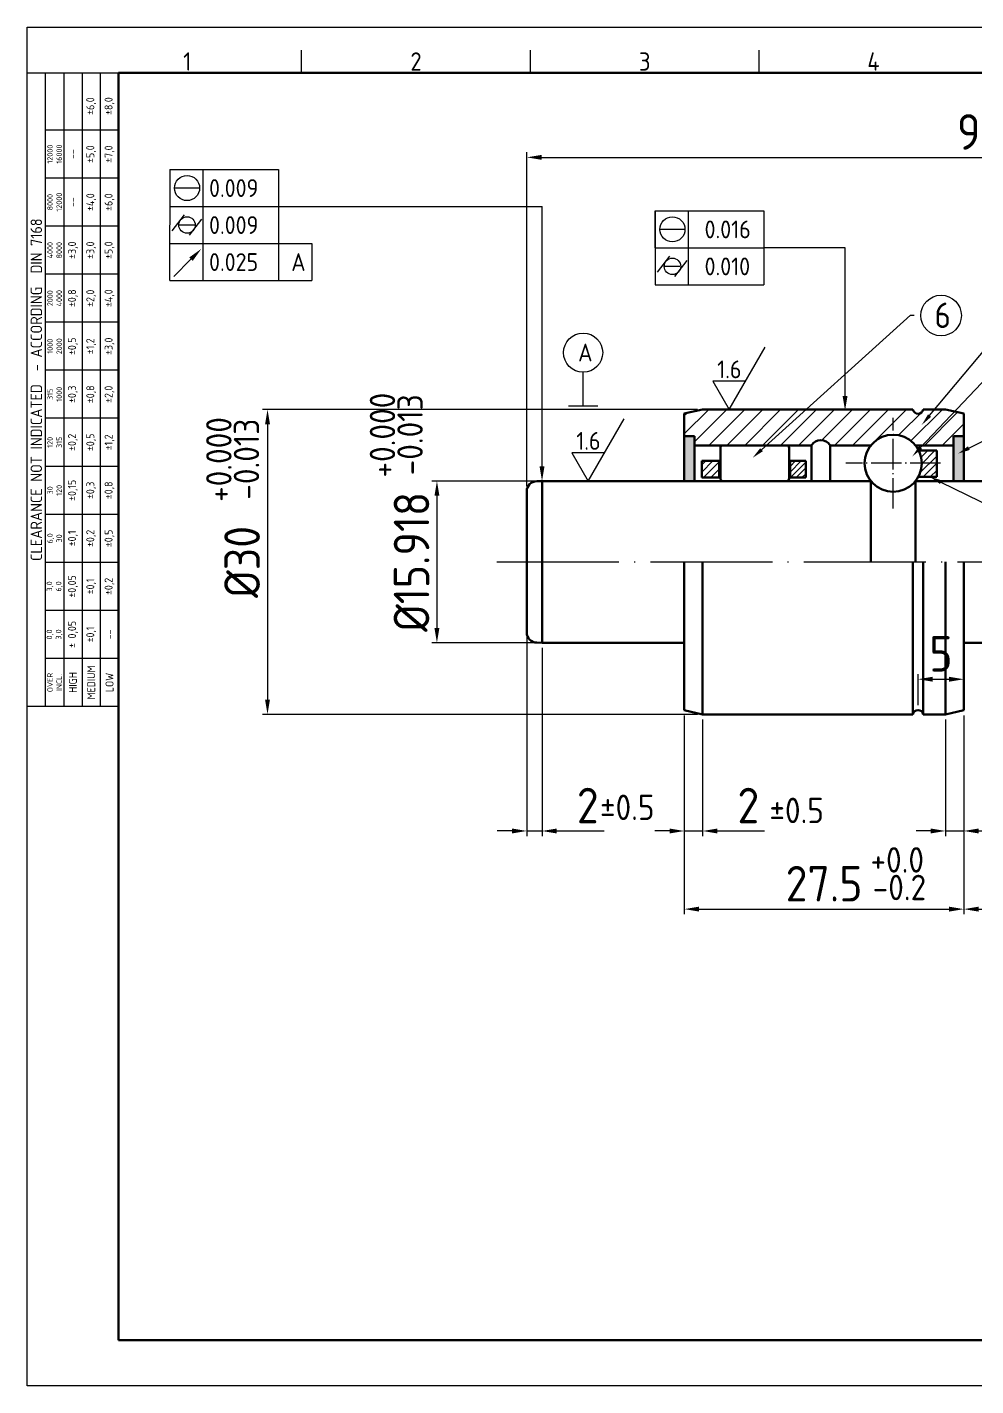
# Model space of a CAD drawing. Extents: x 8 to 197, y 6 to 139.
# Drawn here: x 8.4 to 101.7, y 5.6 to 139.3 of the extents above; entities that cross this region are included whole.
import ezdxf
from ezdxf import colors
from ezdxf.entities.mleader import LeaderData, LeaderLine
from ezdxf.enums import TextEntityAlignment as Align
from ezdxf.math import Vec2, Vec3

# ---------------------------------------------------------------- set-up
doc = ezdxf.new("R2010")
doc.units = 0
doc.header["$LTSCALE"] = 0.5
doc.linetypes.add('ACAD_ISO04W100', pattern=[30, 24, -3, 0, -3])
doc.layers.get('0').update_dxf_attribs({"linetype": 'CONTINUOUS'})
doc.layers.get('Defpoints').update_dxf_attribs({"linetype": 'CONTINUOUS'})
for name, color, linetype, lineweight in [('AM_0', 7, 'CONTINUOUS', 50), ('AM_5', 3, 'CONTINUOUS', 25), ('AM_7', 4, 'ACAD_ISO04W100', 25), ('AM_8', 1, 'CONTINUOUS', 25), ('AM_BOR', 7, 'CONTINUOUS', 50)]:
    doc.layers.add(name, color=color, linetype=linetype, lineweight=lineweight)
doc.styles.add('ACISOTS', font='isocp.shx', dxfattribs={"height": 1})
doc.styles.get("Standard").update_dxf_attribs({"font": 'ISOCP.SHX'})
doc.dimstyles.new('AM_ISO', dxfattribs={"dimtxt": 3.5, "dimasz": 2.5, "dimexe": 1, "dimexo": 1, "dimgap": 1.5, "dimtad": 1, "dimdsep": 46, "dimtxsty": 'Standard', "dimcen": 0, "dimclrd": 256, "dimclre": 256, "dimclrt": 2, "dimadec": 0, "dimazin": 2, "dimtp": 0.1, "dimtm": 0.1, "dimtfac": 0.71, "dimtdec": 3, "dimtmove": 0, "dimatfit": 3, "dimfxl": 1, "dimlwd": -1, "dimlwe": -1, "dimarcsym": 0})

# ---------------------------------------------------------------- blocks, each defined once
blk = doc.blocks.new('A3 ZTL')
for p, q in [((19.56947162426601, 280.8219178082171), (19.56947162426601, 9.784735812133079)), ((401.174168297453, 280.8219178082171), (19.56947162426601, 280.8219178082171)), ((19.56947162426601, 9.784735812133079), (401.174168297453, 9.784735812133079))]:
    blk.add_line(p, q)
at = {"layer": 'AM_BOR', "color": 135, "lineweight": 25}
for p, q in [((0, 5.684341886080801e-14), (0, 290.6066536203501)), ((0, 290.6066536203501), (410.9589041095861, 290.6066536203501)), ((58.70841487279802, 280.8219178082171), (58.70841487279802, 285.7142857142836)), ((107.632093933463, 280.8219178082171), (107.632093933463, 285.7142857142836)), ((156.555772994128, 280.8219178082171), (156.555772994128, 285.7142857142836)), ((3.913894324855534, 145.303326810175), (3.913894324853203, 280.8219178082171)), ((7.827788649706406, 280.8219178082171), (7.827788649708737, 145.3033268101751)), ((11.74168297455961, 280.8219178082171), (11.74168297456194, 145.3033268101751)), ((15.65557729941514, 145.3033268101751), (15.65557729941281, 280.8219178082171)), ((19.56947162426621, 268.5909980430509), (3.91389432485343, 268.5909980430507)), ((19.56947162426644, 258.3170254403113), (3.913894324853658, 258.3170254403111)), ((19.56947162426655, 248.0430528375717), (3.913894324853771, 248.0430528375713)), ((19.56947162426678, 237.7690802348319), (3.91389432485397, 237.7690802348317)), ((19.56947162426701, 227.4951076320925), (3.913894324854198, 227.4951076320921)), ((19.56947162426712, 217.2211350293527), (3.913894324854311, 217.2211350293525)), ((19.56947162426735, 206.9471624266131), (3.913894324854539, 206.9471624266129)), ((19.56947162426746, 196.6731898238735), (3.913894324854652, 196.6731898238733)), ((19.56947162426766, 186.3992172211339), (3.91389432485488, 186.3992172211337)), ((19.56947162426778, 176.1252446183943), (3.913894324854994, 176.1252446183938)), ((19.56947162426789, 165.8512720156544), (3.913894324855107, 165.8512720156542)), ((19.56947162426812, 155.5772994129149), (3.913894324855306, 155.5772994129146)), ((410.9589041095861, 5.684341886080801e-14), (0, 5.684341886080801e-14))]:
    blk.add_line(p, q, dxfattribs=at)
blk.add_lwpolyline([(19.56947162426835, 145.3033268101756), (2.347899652477281e-12, 145.3033268101749), (-2.546407529280259e-12, 280.8219178082169), (19.56947162426601, 280.8219178082171)], close=True, dxfattribs=at)
at = {"layer": 'AM_BOR', "color": 135, "lineweight": 25, "style": 'ACISOTS'}
for s, p in [('1', (34.24657534246552, 283.2681017612505)), ('2', (83.17025440313051, 283.2681017612505)), ('3', (132.0939334637955, 283.2681017612505)), ('4', (181.0176125244605, 283.2681017612505))]:
    blk.add_text(s, height=3.9138943248532, dxfattribs=at).set_placement(p, align=Align.MIDDLE)
at = {"layer": 'AM_BOR', "color": 135, "lineweight": 25, "attachment_point": 5}
for s, insert, char_height, width, rotation in [('±6,0', (13.69863013698632, 273.7279843444209), 1.712328767123275, 10.27397260273965, 90.00000000000097), ('±8,0', (17.61252446183953, 273.7279843444209), 1.712328767123275, 10.27397260273965, 90.00000000000097), ('12000\\P16000', (5.870841487280257, 263.4540117416808), 1.17416829745596, 10.27397260273965, 90.00000000000097), ('±5,0', (13.69863013698655, 263.454011741681), 1.712328767123275, 10.27397260273965, 90.00000000000097), ('±7,0', (17.61252446183975, 263.4540117416813), 1.712328767123275, 10.27397260273965, 90.00000000000097), ('--', (9.784735812133347, 263.454011741681), 1.712328767123275, 10.27397260273965, 90.00000000000097), ('8000\\P12000', (5.870841487280369, 253.1800391389412), 1.17416829745596, 10.27397260273962, 90.00000000000097), ('--', (9.784735812133567, 253.1800391389414), 1.712328767123275, 10.27397260273965, 90.00000000000097), ('±4,0', (13.69863013698677, 253.1800391389414), 1.712328767123275, 10.27397260273965, 90.00000000000097), ('±6,0', (17.61252446183997, 253.1800391389414), 1.712328767123275, 10.27397260273965, 90.00000000000097), ('{\\Fisocp.shx|c0;CLEARANCE NOT INDICATED  - ACCORDING  DIN 7168}', (1.956947162427836, 213.0626223091959), 2.44618395303325, 135.518590998042, 90.00000000000095), ('4000\\P8000', (5.870841487280591, 242.9060665362016), 1.17416829745596, 10.27397260273965, 90.00000000000097), ('±3,0', (9.78473581213368, 242.9060665362016), 1.712328767123275, 10.27397260273965, 90.00000000000097), ('±3,0', (13.69863013698688, 242.9060665362018), 1.712328767123275, 10.27397260273965, 90.00000000000097), ('±5,0', (17.61252446184008, 242.9060665362018), 1.712328767123275, 10.27397260273965, 90.00000000000097), ('2000\\P4000', (5.870841487280702, 232.632093933462), 1.17416829745596, 10.27397260273954, 90.00000000000097), ('±0,8', (9.784735812133901, 232.632093933462), 1.712328767123275, 10.27397260273965, 90.00000000000097), ('±2,0', (13.6986301369871, 232.6320939334622), 1.712328767123275, 10.27397260273965, 90.00000000000097), ('±4,0', (17.61252446184031, 232.6320939334622), 1.712328767123275, 10.27397260273965, 90.00000000000097), ('±0,5', (9.784735812134015, 222.3581213307224), 1.712328767123275, 10.27397260273965, 90.00000000000097), ('±1,2', (13.69863013698721, 222.3581213307226), 1.712328767123275, 10.27397260273965, 90.00000000000097), ('±3,0', (17.61252446184042, 222.3581213307226), 1.712328767123275, 10.27397260273965, 90.00000000000097), ('1000\\P2000', (5.870841487280813, 222.3581213307224), 1.17416829745596, 10.27397260273965, 90.00000000000097), ('315\\P1000', (5.870841487281035, 212.0841487279828), 1.17416829745596, 10.27397260273965, 90.00000000000097), ('±0,3', (9.784735812134235, 212.0841487279828), 1.712328767123275, 10.27397260273965, 90.00000000000097), ('±0,8', (13.69863013698744, 212.0841487279828), 1.712328767123275, 10.27397260273965, 90.00000000000097), ('±2,0', (17.61252446184064, 212.084148727983), 1.712328767123275, 10.27397260273965, 90.00000000000097), ('±0,2', (9.784735812134349, 201.8101761252432), 1.712328767123275, 10.27397260273965, 90.00000000000097), ('±0,5', (13.69863013698755, 201.8101761252432), 1.712328767123275, 10.27397260273965, 90.00000000000097), ('120\\P315', (5.870841487281259, 201.8101761252432), 1.17416829745596, 10.27397260273965, 90.00000000000097), ('±1,2', (17.61252446184075, 201.8101761252432), 1.712328767123275, 10.27397260273965, 90.00000000000097), ('30\\P120', (5.870841487281481, 191.5362035225033), 1.17416829745596, 10.2739726027396, 90.00000000000097), ('±0,15', (9.784735812134569, 191.5362035225036), 1.712328767123275, 10.27397260273965, 90.00000000000097), ('±0,3', (13.69863013698777, 191.5362035225036), 1.712328767123275, 10.27397260273965, 90.00000000000097), ('±0,8', (17.61252446184097, 191.5362035225036), 1.712328767123275, 10.27397260273965, 90.00000000000097), ('6,0\\P30', (5.870841487281591, 181.2622309197637), 1.17416829745596, 10.27397260273965, 90.00000000000097), ('±0,1', (9.784735812134683, 181.262230919764), 1.712328767123275, 10.27397260273965, 90.00000000000097), ('±0,2', (13.69863013698788, 181.262230919764), 1.712328767123275, 10.27397260273965, 90.00000000000097), ('±0,5', (17.61252446184108, 181.262230919764), 1.712328767123275, 10.27397260273965, 90.00000000000097), ('3,0\\P6,0', (5.870841487281703, 170.9882583170241), 1.17416829745596, 10.27397260273965, 90.00000000000097), ('±0,05', (9.784735812134903, 170.9882583170241), 1.712328767123275, 10.27397260273965, 90.00000000000097), ('±0,1', (13.6986301369881, 170.9882583170244), 1.712328767123275, 10.27397260273965, 90.00000000000097), ('±0,2', (17.61252446184131, 170.9882583170244), 1.712328767123275, 10.27397260273965, 90.00000000000097), ('± 0,05', (9.784735812135013, 160.7142857142845), 1.712328767123275, 10.27397260273965, 90.00000000000097), ('0,0\\P3,0', (5.870841487281815, 160.7142857142844), 1.17416829745596, 10.27397260273965, 90.00000000000097), ('\\pt4.69206;±0,1', (13.69863013698822, 160.7142857142845), 1.712328767123275, 10.27397260273965, 90.00000000000097), ('--', (17.61252446184142, 160.7142857142846), 1.712328767123275, 10.27397260273965, 90.00000000000097), ('{\\Fisocp.shx|c0;OVER\\PINCL.}', (5.870841487282037, 150.4403131115448), 1.17416829745596, 10.27397260273965, 90.00000000000095), ('HIGH', (9.784735812135237, 150.440313111545), 1.712328767123275, 10.27397260273943, 90.00000000000095), ('MEDIUM', (13.69863013698844, 150.440313111545), 1.712328767123275, 10.2739726027396, 90.00000000000095), ('LOW', (17.61252446184175, 150.4403131115452), 1.712328767123275, 10.27397260273932, 90.00000000000095)]:
    blk.add_mtext(s, dxfattribs=dict(at, insert=insert, char_height=char_height, width=width, rotation=rotation))
blk = doc.blocks.new('*D53')
at = {"layer": 'AM_5', "transparency": 16777216}
for p, q in [((58.54134720783202, 94.66340739042113), (48.20086591155491, 94.66340739042113)), ((48.70086591155491, 93.21340739042112), (48.70086591155491, 80.19540739042111)), ((58.54134720783205, 78.74540739042111), (48.2008659115549, 78.74540739042111))]:
    blk.add_line(p, q, dxfattribs=at)
at = {"layer": 'AM_5', "lineweight": 25, "transparency": 16777216}
for points in [[(48.45919924488824, 93.21340739042112), (48.94253257822157, 93.21340739042112), (48.70086591155491, 94.66340739042113)], [(48.45919924488824, 80.19540739042111), (48.94253257822157, 80.19540739042111), (48.7008659115549, 78.74540739042111)]]:
    blk.add_solid(points, dxfattribs=at)
at = {"layer": 'Defpoints', "color": 0, "lineweight": 25, "transparency": 16777216}
for p in [(59.04134720783202, 94.66340739042113), (48.7008659115549, 78.74540739042111), (59.04134720783205, 78.74540739042111)]:
    blk.add_point(p, dxfattribs=at)
at = {"layer": 'AM_5', "lineweight": 25, "transparency": 16777216, "insert": (46.20086591155489, 86.70440739042112), "char_height": 3.5, "attachment_point": 5, "rotation": 90}
blk.add_mtext('%%C15.918', dxfattribs=at)
blk = doc.blocks.new('*D54')
at = {"layer": 'AM_5', "transparency": 16777216}
for p, q in [((74.341347207832, 101.7044073904211), (31.53203395235978, 101.7044073904211)), ((32.03203395235978, 100.2544073904211), (32.03203395235977, 73.15440739042114)), ((74.34134720783214, 71.70440739042114), (31.53203395235977, 71.70440739042115))]:
    blk.add_line(p, q, dxfattribs=at)
at = {"layer": 'AM_5', "lineweight": 25, "transparency": 16777216}
for points in [[(31.79036728569311, 100.2544073904211), (32.27370061902644, 100.2544073904211), (32.03203395235978, 101.7044073904211)], [(31.7903672856931, 73.15440739042116), (32.27370061902644, 73.15440739042114), (32.03203395235977, 71.70440739042114)]]:
    blk.add_solid(points, dxfattribs=at)
at = {"layer": 'Defpoints', "color": 0, "lineweight": 25, "transparency": 16777216}
for p in [(74.841347207832, 101.7044073904211), (32.03203395235977, 71.70440739042114), (74.84134720783214, 71.70440739042114)]:
    blk.add_point(p, dxfattribs=at)
at = {"layer": 'AM_5', "lineweight": 25, "transparency": 16777216, "insert": (29.53203395235976, 86.70440739042115), "char_height": 3.5, "attachment_point": 5, "rotation": 90}
blk.add_mtext('%%C30', dxfattribs=at)
blk = doc.blocks.new('*D55')
at = {"layer": 'AM_5', "transparency": 16777216}
for p, q in [((96.04134720783202, 72.62159981294246), (96.04134720783202, 75.66055943242111)), ((97.49134720783202, 75.16055943242111), (99.09134720783202, 75.16055943242111))]:
    blk.add_line(p, q, dxfattribs=at)
at = {"layer": 'AM_5', "lineweight": 25, "transparency": 16777216}
for points in [[(97.49134720783202, 75.40222609908777), (97.49134720783202, 74.91889276575445), (96.04134720783202, 75.16055943242111)], [(99.09134720783202, 75.40222609908777), (99.09134720783202, 74.91889276575445), (100.541347207832, 75.16055943242111)]]:
    blk.add_solid(points, dxfattribs=at)
at = {"layer": 'Defpoints', "color": 0, "lineweight": 25, "transparency": 16777216}
for p in [(100.541347207832, 75.16055943242111), (100.541347207832, 75.16055943242111), (96.04134720783202, 72.12159981294246)]:
    blk.add_point(p, dxfattribs=at)
at = {"layer": 'AM_5', "lineweight": 25, "transparency": 16777216, "insert": (98.29134720783202, 77.66055943242111), "char_height": 3.5, "attachment_point": 5}
blk.add_mtext('5', dxfattribs=at)
blk = doc.blocks.new('*D56')
at = {"layer": 'AM_5', "transparency": 16777216}
for p, q in [((57.54134720783199, 79.25884314369655), (57.54134720783199, 59.72861232788796)), ((59.04134720783205, 78.24540739042111), (59.04134720783205, 59.72861232788796)), ((56.09134720783199, 60.22861232788796), (54.64134720783199, 60.22861232788796)), ((57.54134720783199, 60.22861232788796), (59.04134720783205, 60.22861232788796)), ((60.49134720783205, 60.22861232788796), (65.14043185350134, 60.22861232788796))]:
    blk.add_line(p, q, dxfattribs=at)
at = {"layer": 'AM_5', "lineweight": 25, "transparency": 16777216}
for points in [[(56.09134720783199, 60.47027899455463), (56.09134720783199, 59.98694566122129), (57.54134720783199, 60.22861232788796)], [(60.49134720783205, 60.47027899455463), (60.49134720783205, 59.98694566122129), (59.04134720783205, 60.22861232788796)]]:
    blk.add_solid(points, dxfattribs=at)
at = {"layer": 'Defpoints', "color": 0, "lineweight": 25, "transparency": 16777216}
for p in [(57.54134720783199, 79.75884314369655), (59.04134720783205, 78.74540739042111), (59.04134720783205, 60.22861232788796)]:
    blk.add_point(p, dxfattribs=at)
at = {"layer": 'AM_5', "lineweight": 25, "transparency": 16777216, "insert": (63.54088953066669, 62.72895681607694), "char_height": 3.5, "attachment_point": 5}
blk.add_mtext('2', dxfattribs=at)
blk = doc.blocks.new('*D57')
at = {"layer": 'AM_5', "transparency": 16777216}
for p, q in [((73.04134720783199, 71.60345778317843), (73.04134720783199, 59.72861232788796)), ((74.841347207832, 71.20440739042117), (74.841347207832, 59.72861232788796)), ((71.59134720783199, 60.22861232788796), (70.14134720783198, 60.22861232788796)), ((73.04134720783199, 60.22861232788796), (74.841347207832, 60.22861232788796)), ((76.291347207832, 60.22861232788796), (80.94043185350128, 60.22861232788796))]:
    blk.add_line(p, q, dxfattribs=at)
at = {"layer": 'AM_5', "lineweight": 25, "transparency": 16777216}
for points in [[(71.59134720783199, 60.47027899455463), (71.59134720783199, 59.98694566122129), (73.04134720783199, 60.22861232788796)], [(76.291347207832, 60.47027899455463), (76.291347207832, 59.98694566122129), (74.841347207832, 60.22861232788796)]]:
    blk.add_solid(points, dxfattribs=at)
at = {"layer": 'Defpoints', "color": 0, "lineweight": 25, "transparency": 16777216}
for p in [(73.04134720783199, 72.10345778317843), (74.841347207832, 71.70440739042117), (74.841347207832, 60.22861232788796)]:
    blk.add_point(p, dxfattribs=at)
at = {"layer": 'AM_5', "lineweight": 25, "transparency": 16777216, "insert": (79.34088953066664, 62.72895681607694), "char_height": 3.5, "attachment_point": 5}
blk.add_mtext('2', dxfattribs=at)
blk = doc.blocks.new('*D58')
at = {"layer": 'AM_5', "transparency": 16777216}
for p, q in [((98.74134720783182, 71.20440739042114), (98.74134720783182, 59.72861232788796)), ((100.541347207832, 71.60345778317843), (100.541347207832, 59.72861232788796)), ((97.29134720783182, 60.22861232788796), (95.84134720783182, 60.22861232788796)), ((98.74134720783182, 60.22861232788796), (100.541347207832, 60.22861232788796)), ((101.991347207832, 60.22861232788796), (106.6404318535013, 60.22861232788796))]:
    blk.add_line(p, q, dxfattribs=at)
at = {"layer": 'AM_5', "lineweight": 25, "transparency": 16777216}
for points in [[(97.29134720783182, 60.47027899455463), (97.29134720783182, 59.98694566122129), (98.74134720783182, 60.22861232788796)], [(101.991347207832, 60.47027899455463), (101.991347207832, 59.98694566122129), (100.541347207832, 60.22861232788796)]]:
    blk.add_solid(points, dxfattribs=at)
at = {"layer": 'Defpoints', "color": 0, "lineweight": 25, "transparency": 16777216}
for p in [(98.74134720783182, 71.70440739042114), (100.541347207832, 72.10345778317843), (100.541347207832, 60.22861232788796)]:
    blk.add_point(p, dxfattribs=at)
at = {"layer": 'AM_5', "lineweight": 25, "transparency": 16777216, "insert": (105.0408895306667, 62.72895681607694), "char_height": 3.5, "attachment_point": 5}
blk.add_mtext('2', dxfattribs=at)
blk = doc.blocks.new('*D60')
at = {"layer": 'AM_5', "transparency": 16777216}
for p, q in [((73.04134720783199, 71.60345778317843), (73.04134720783199, 52.0419601286473)), ((100.541347207832, 71.60345778317843), (100.541347207832, 52.0419601286473)), ((74.49134720783199, 52.5419601286473), (99.09134720783202, 52.5419601286473))]:
    blk.add_line(p, q, dxfattribs=at)
at = {"layer": 'AM_5', "lineweight": 25, "transparency": 16777216}
for points in [[(74.49134720783199, 52.78362679531397), (74.49134720783199, 52.30029346198064), (73.04134720783199, 52.5419601286473)], [(99.09134720783202, 52.78362679531397), (99.09134720783202, 52.30029346198064), (100.541347207832, 52.5419601286473)]]:
    blk.add_solid(points, dxfattribs=at)
at = {"layer": 'Defpoints', "color": 0, "lineweight": 25, "transparency": 16777216}
for p in [(73.04134720783199, 72.10345778317843), (100.541347207832, 72.10345778317843), (100.541347207832, 52.5419601286473)]:
    blk.add_point(p, dxfattribs=at)
at = {"layer": 'AM_5', "lineweight": 25, "transparency": 16777216, "insert": (86.791347207832, 55.04230461683628), "char_height": 3.5, "attachment_point": 5}
blk.add_mtext('27.5', dxfattribs=at)
blk = doc.blocks.new('*D61')
at = {"layer": 'AM_5', "transparency": 16777216}
for p, q in [((149.741347207832, 78.75884314369654), (149.741347207832, 52.0419601286473)), ((100.541347207832, 71.60345778317843), (100.541347207832, 52.0419601286473)), ((101.991347207832, 52.5419601286473), (148.291347207832, 52.5419601286473))]:
    blk.add_line(p, q, dxfattribs=at)
at = {"layer": 'AM_5', "lineweight": 25, "transparency": 16777216}
for points in [[(101.991347207832, 52.78362679531397), (101.991347207832, 52.30029346198064), (100.541347207832, 52.5419601286473)], [(148.291347207832, 52.78362679531397), (148.291347207832, 52.30029346198064), (149.741347207832, 52.5419601286473)]]:
    blk.add_solid(points, dxfattribs=at)
at = {"layer": 'Defpoints', "color": 0, "lineweight": 25, "transparency": 16777216}
for p in [(149.741347207832, 79.25884314369654), (100.541347207832, 72.10345778317843), (149.741347207832, 52.5419601286473)]:
    blk.add_point(p, dxfattribs=at)
at = {"layer": 'AM_5', "lineweight": 25, "transparency": 16777216, "insert": (125.141347207832, 55.04315049512074), "char_height": 3.5, "attachment_point": 5}
blk.add_mtext('49.2', dxfattribs=at)
blk = doc.blocks.new('*D62')
at = {"layer": 'AM_5', "transparency": 16777216}
for p, q in [((57.54134720783199, 94.14997163714573), (57.54134720783199, 127.00688926886)), ((149.741347207832, 94.1499716371457), (149.741347207832, 127.00688926886)), ((58.99134720783199, 126.50688926886), (148.291347207832, 126.50688926886))]:
    blk.add_line(p, q, dxfattribs=at)
at = {"layer": 'AM_5', "lineweight": 25, "transparency": 16777216}
for points in [[(58.99134720783199, 126.7485559355267), (58.99134720783199, 126.2652226021934), (57.54134720783199, 126.50688926886)], [(148.291347207832, 126.7485559355267), (148.291347207832, 126.2652226021934), (149.741347207832, 126.50688926886)]]:
    blk.add_solid(points, dxfattribs=at)
at = {"layer": 'Defpoints', "color": 0, "lineweight": 25, "transparency": 16777216}
for p in [(149.741347207832, 126.50688926886), (57.54134720783199, 93.64997163714573), (149.741347207832, 93.6499716371457)]:
    blk.add_point(p, dxfattribs=at)
at = {"layer": 'AM_5', "lineweight": 25, "transparency": 16777216, "insert": (103.641347207832, 129.0080796353335), "char_height": 3.5, "attachment_point": 5}
blk.add_mtext('92.2', dxfattribs=at)

msp = doc.modelspace()

# ---------------------------------------------------------------- hatches: boundary and pattern name
at = {"layer": 'AM_8'}
h = msp.add_hatch(dxfattribs=at)
h.set_pattern_fill('_U', color=256, scale=1.25, angle=45, style=0, pattern_type=0)
h.set_pattern_definition([(45, (-3.616760068963345, -2.110720358227695), (-0.8838834764831843, 0.8838834764831844), [])])
edge = h.paths.add_edge_path()
edge.add_line((73.04134720783199, 101.3053569976639), (73.04134720783199, 99.08371802919083))
edge.add_line((73.04134720783199, 99.08371802919083), (74.04134720783199, 99.08371802919083))
edge.add_line((74.04134720783199, 99.08371802919083), (74.04134720783199, 98.16340739042117))
edge.add_line((74.04134720783199, 98.16340739042117), (85.54540559363193, 98.16340739042117))
edge.add_arc((86.46571766796205, 97.61549742581249), 1.071064724223205, 30.767553375105592, 149.2324466248945, ccw=False)
edge.add_line((87.38602974229218, 98.16340739042117), (91.39735856687248, 98.16340739042117))
edge.add_arc((93.59459507635279, 96.41340739042116), 2.808976375584729, 38.535744122734286, 141.4642558772657, ccw=False)
edge.add_line((95.79183158583305, 98.16340739042117), (99.54134720783198, 98.16340739042117))
edge.add_line((99.54134720783202, 98.16340739042117), (99.54134720783202, 99.08371802919085))
edge.add_line((99.54134720783202, 99.08371802919085), (100.541347207832, 99.08371802919085))
edge.add_line((100.541347207832, 99.08371802919085), (100.541347207832, 101.3053569976639))
edge.add_line((100.541347207832, 101.3053569976639), (98.741347207832, 101.7044073904211))
edge.add_line((98.74134720783195, 101.7044073904211), (97.59567727824887, 101.7044073904211))
edge.add_arc((97.0956772782489, 101.7954331119955), 0.5082181440957609, 190.3177831507388, 349.6822168492612, ccw=False)
edge.add_line((96.5956772782489, 101.7044073904211), (74.841347207832, 101.7044073904211))
edge.add_line((74.841347207832, 101.7044073904211), (73.04134720783199, 101.3053569976639))
for points in [[(73.04134720783199, 99.08371802919083), (73.04134720783199, 94.66340739042114), (74.04134720783199, 94.66340739042116), (74.04134720783199, 99.08371802919083)], [(99.54134720783202, 99.08371802919085), (99.54134720783202, 94.66340739042118), (100.541347207832, 94.66340739042117), (100.541347207832, 99.08371802919085)]]:
    msp.add_hatch(color=256, dxfattribs=at).paths.add_polyline_path(points)
h = msp.add_hatch(dxfattribs=at)
h.set_pattern_fill('_U', color=256, scale=0.5, angle=45, style=0, pattern_type=0)
h.set_pattern_definition([(45, (1.004292586667191, -6.110386149799751), (-0.3535533905932737, 0.3535533905932738), [])])
edge = h.paths.add_edge_path()
edge.add_line((97.87147259522067, 95.08172680343404), (97.87147259522067, 97.6602850065767))
edge.add_line((97.87147259522067, 97.6602850065767), (96.1116656929473, 97.6602850065767))
edge.add_arc((93.59459507635279, 96.41340739042116), 2.808976375584742, -28.299490524399005, 26.352368009985184, ccw=False)
edge.add_line((96.0678470030345, 95.08172680343404), (97.87147259522067, 95.08172680343404))
h = msp.add_hatch(dxfattribs=at)
h.set_pattern_fill('_U', color=256, scale=0.5, angle=45, style=0, pattern_type=0)
h.set_pattern_definition([(45, (9.87717209898139, -6.110386149799751), (-0.3535533905932737, 0.3535533905932738), [])])
h.paths.add_polyline_path([(74.75772463715103, 96.63796261917554), (74.75772463715103, 95.01080609008426), (76.46915385321327, 95.01080609008434), (76.46915385321327, 96.63796261917554)])
h = msp.add_hatch(dxfattribs=at)
h.set_pattern_fill('_U', color=256, scale=0.4, angle=45, style=0, pattern_type=0)
h.set_pattern_definition([(45, (7.257425368491539, -6.110386149799751), (-0.282842712474619, 0.282842712474619), [])])
h.paths.add_polyline_path([(83.45236198693044, 96.63796261917554), (83.45236198693044, 95.01080609008426), (84.99173225203924, 95.01080609008399), (84.99173225203924, 96.63796261917554)])

# ---------------------------------------------------------------- linework, layer by layer
at = {"layer": 'AM_0'}
for p, q in [((74.841347207832, 101.7044073904211), (73.04134720783199, 101.3053569976639)), ((74.841347207832, 101.7044073904211), (95.54134720783202, 101.7044073904211)), ((96.54134720783202, 101.7044073904211), (98.74134720783195, 101.7044073904211)), ((98.74134720783195, 101.7044073904211), (100.541347207832, 101.3053569976639)), ((73.04134720783199, 94.66340739042114), (73.04134720783199, 101.3053569976639)), ((100.541347207832, 101.3053569976639), (100.541347207832, 94.66340739042117)), ((73.04134720783199, 99.08371802919083), (74.04134720783199, 99.08371802919083)), ((74.04134720783199, 99.08371802919083), (74.04134720783199, 94.66340739042116)), ((100.541347207832, 99.08371802919085), (99.54134720783202, 99.08371802919085)), ((99.54134720783202, 99.08371802919085), (99.54134720783202, 94.66340739042118)), ((74.04134720783199, 98.16340739042117), (85.54540559363193, 98.16340739042117)), ((85.54540559363193, 98.16340739042116), (85.54540559363193, 94.66340739042117)), ((87.38602974229218, 98.16340739042117), (91.39735856687253, 98.16340739042117)), ((87.38602974229218, 98.16340739042117), (87.38602974229218, 94.66340739042117)), ((95.79183158583305, 98.16340739042117), (99.54134720783202, 98.16340739042117)), ((96.11166569294733, 97.6602850065767), (97.87147259522067, 97.6602850065767)), ((97.87147259522067, 97.6602850065767), (97.87147259522067, 95.08172680343404)), ((76.46915385321327, 96.63796261917554), (74.75772463715103, 96.63796261917554)), ((74.75772463715103, 96.63796261917554), (74.75772463715103, 95.01080609008426)), ((76.46915385321327, 95.01080609008434), (76.46915385321327, 96.63796261917554)), ((76.58667592845367, 96.63796261917554), (76.46915385321327, 96.63796261917554)), ((83.45236198693044, 96.63796261917554), (83.35819940646263, 96.63796261917554)), ((84.99173225203924, 96.63796261917554), (83.45236198693044, 96.63796261917554)), ((83.45236198693044, 96.63796261917554), (83.45236198693044, 95.01080609008426)), ((84.99173225203924, 95.01080609008399), (84.99173225203924, 96.63796261917554)), ((74.75772463715103, 95.01080609008426), (76.46915385321327, 95.01080609008434)), ((76.46915385321327, 95.01080609008434), (76.58667592845367, 95.01080609008434)), ((83.35819940646269, 95.01080609008434), (83.45236198693044, 95.01080609008434)), ((83.45236198693044, 95.01080609008426), (84.99173225203924, 95.01080609008399)), ((97.87147259522067, 95.08172680343404), (96.0678470030345, 95.08172680343404)), ((57.54134720783199, 79.75884314369655), (57.54134720783199, 93.64997163714575)), ((59.04134720783202, 94.66340739042113), (58.51517025952413, 94.64962896212126)), ((59.04134720783202, 94.66340739042113), (58.51517025952413, 94.64962896212126)), ((59.04134720783202, 94.66340739042113), (91.39735856687247, 94.66340739042117)), ((59.04134720783202, 94.66340739042113), (59.04134720783205, 78.74540739042111)), ((91.39735856687247, 94.66340739042117), (91.39735856687247, 86.70440739042114)), ((95.79183158583311, 94.66340739042118), (148.241347207832, 94.6634073904211)), ((95.79183158583311, 94.66340739042118), (95.79183158583311, 86.70440739042114)), ((73.04134720783199, 72.10345778317843), (73.04134720783199, 86.70440739042114)), ((74.84134720783209, 86.70440739042114), (74.84134720783214, 71.70440739042114)), ((95.54134720783196, 71.70440739042115), (95.54134720783196, 86.70440739042114)), ((96.54134720783196, 71.70440739042115), (96.54134720783196, 86.70440739042114)), ((98.74134720783195, 86.70440739042114), (98.74134720783195, 71.70440739042114)), ((100.541347207832, 86.70440739042114), (100.541347207832, 72.10345778317843)), ((59.04134720783202, 78.74540739042114), (58.51517025952413, 78.75918581872101)), ((73.04134720783202, 78.74540739042114), (59.04134720783202, 78.74540739042114)), ((148.241347207832, 78.74540739042112), (100.541347207832, 78.74540739042114)), ((74.841347207832, 71.70440739042117), (73.04134720783199, 72.10345778317843)), ((95.54134720783196, 71.70440739042115), (74.841347207832, 71.70440739042117)), ((98.74134720783195, 71.70440739042114), (96.54134720783196, 71.70440739042115)), ((98.74134720783195, 71.70440739042117), (100.541347207832, 72.10345778317843))]:
    msp.add_line(p, q, dxfattribs=at)
msp.add_lwpolyline([(76.83667592845367, 94.66340739042114), (83.10819940646269, 94.66340739042116, 0.414213562373095), (83.35819940646269, 94.91340739042116), (83.35819940646263, 97.91340739042117, 0.414213562373095), (83.10819940646263, 98.16340739042117), (76.83667592845367, 98.16340739042117, 0.414213562373095), (76.58667592845367, 97.91340739042117), (76.58667592845367, 94.91340739042114, 0.414213562373095)], format="xyb", close=True, dxfattribs=at)
msp.add_circle((93.59459507635279, 96.41340739042116), 2.808976375584734, dxfattribs=at)
for centre, radius, start, end in [((96.04134720783202, 101.7954331119955), 0.508218144095757, 190.3177831507386, 349.6822168492614), ((86.46571766796205, 97.61549742581249), 1.071064724223198, 30.76755337510472, 149.2324466248953), ((58.54134720783199, 93.64997163714573), 1, 91.49999999999946, 180), ((58.54134720783199, 79.75884314369655), 1, 180, 268.5000000000006), ((96.04134720783202, 71.6133816688467), 0.508218144095757, 10.31778315074536, 169.6822168492546)]:
    msp.add_arc(centre, radius, start, end, dxfattribs=at)
at = {"layer": 'AM_5', "lineweight": 25}
for p, q in [((22.41557746055429, 125.3098676978721), (22.40422037088362, 114.3898676978719)), ((22.41557746055429, 125.3098676978721), (33.09897746055429, 125.3098676978721)), ((25.70016798068519, 114.3898676978719), (25.70016798068519, 125.3098676978721)), ((33.09897746055429, 125.3098676978721), (33.09897746055429, 121.669867697872)), ((25.35147615680094, 123.4896595808603), (22.87907714135588, 123.4896595808603)), ((22.41557746055429, 121.669867697872), (59.04134720783202, 121.669867697872)), ((22.41557746055429, 121.669867697872), (33.09897746055429, 121.669867697872)), ((33.09897746055429, 121.669867697872), (33.09897746055429, 114.3898676978719)), ((22.65432211426395, 119.2659269527292), (23.86238181936432, 120.8382143260145)), ((24.36796755572237, 118.8477717500412), (25.55856786632319, 120.4333210982725)), ((70.17174095216996, 121.2444634494973), (73.45633147230086, 121.2444634494973)), ((70.17174095216996, 121.2444634494973), (70.17174095216996, 117.6044634494972)), ((70.17174095216996, 121.2444634494973), (80.85514095216996, 121.2444634494973)), ((70.17174095216996, 121.2444634494973), (70.17174095216996, 113.9644634494972)), ((73.45633147230086, 113.9644634494972), (73.45633147230086, 121.2444634494973)), ((80.85514095216996, 121.2444634494973), (80.85514095216996, 117.6044634494972)), ((80.85514095216996, 121.2444634494973), (80.85514095216996, 117.6044634494972)), ((24.84967051730166, 119.8496595808603), (23.36892573295296, 119.8496595808603)), ((73.10763964841661, 119.4242553324856), (70.63524063297154, 119.4242553324856)), ((22.41557746055429, 118.029867697872), (36.38069978643199, 118.029867697872)), ((36.38069978643199, 118.029867697872), (36.38069978643199, 114.3898676978719)), ((70.17174095216996, 117.6044634494972), (80.85514095216996, 117.6044634494972)), ((70.41048560587961, 115.2005227043544), (71.61854531097998, 116.7728100776397)), ((72.12413104733804, 114.7823675016664), (73.31473135793885, 116.3679168498978)), ((80.85514095216996, 117.6044634494972), (80.85514095216996, 113.9644634494972)), ((88.85787190235794, 117.6044634494972), (80.85514095216996, 117.6044634494972)), ((80.85514095216996, 117.6044634494972), (80.85514095216996, 113.9644634494972)), ((72.60583400891733, 115.7842553324855), (71.12508922456863, 115.7842553324855)), ((22.41557746055429, 114.3898676978719), (36.38069978643199, 114.3898676978719)), ((70.17174095216996, 113.9644634494972), (80.85514095216996, 113.9644634494972)), ((77.45100421377984, 101.7044073904211), (80.98588897192022, 107.8270073904211)), ((63.08786015229776, 102.0735405167294), (63.08786015229776, 105.3682514642109)), ((79.05777001293455, 104.4874073904211), (75.84423841462512, 104.4874073904211)), ((75.84423841462512, 104.4874073904211), (77.45100421377984, 101.7044073904211)), ((61.63070899244147, 102.0735405167294), (64.54501131215406, 102.0735405167294)), ((63.58583040956387, 94.66340739042113), (67.12071516770425, 100.7860073904211)), ((65.19259620871858, 97.4464073904211), (61.97906461040915, 97.4464073904211)), ((61.97906461040915, 97.4464073904211), (63.58583040956387, 94.66340739042111))]:
    msp.add_line(p, q, dxfattribs=at)
at = {"layer": 'AM_5'}
for p, q in [((59.04134720783202, 96.11340739042113), (59.04134720783202, 121.669867697872)), ((24.49635821677816, 116.4820055437664), (22.80801387571239, 114.7936612027007)), ((88.85787190235794, 103.0422253537176), (88.85787190235794, 117.6044634494972))]:
    msp.add_line(p, q, dxfattribs=at)
at = {"layer": 'AM_5', "color": 0, "linetype": 'Continuous', "lineweight": 35}
msp.add_line((70.17174095216996, 117.6044634494972), (70.17174095216996, 121.2444634494973), dxfattribs=at)
at = {"layer": 'AM_5', "lineweight": 25}
for centre, radius in [((24.1152766490784, 123.4896595808603), 1.23619950772254), ((24.1152766490784, 119.8496595808603), 0.8117731456116188), ((71.87144014069406, 119.4242553324856), 1.23619950772254), ((71.87144014069406, 115.7842553324855), 0.8117731456116188), ((98.30354026027513, 110.9449071615308), 1.995398731426474), ((63.08786015229776, 107.2935405167294), 1.925289052518565)]:
    msp.add_circle(centre, radius, dxfattribs=at)
for points in [[(24.3254740779914, 116.6528896825532), (24.66724235556489, 116.3111214049797), (25.52166304949864, 117.5073103764869)], [(88.61620523569127, 103.0422253537176), (89.09953856902462, 103.0422253537176), (88.85787190235794, 101.5922253537176)], [(58.79968054116534, 96.11340739042113), (59.28301387449869, 96.11340739042113), (59.04134720783202, 94.66340739042113)]]:
    msp.add_solid(points, dxfattribs=at)
at = {"layer": 'AM_7', "ltscale": 0.25}
for p, q in [((93.59459507635279, 91.9481591435931), (93.59459507635279, 100.8786556372492)), ((98.26196381906072, 96.41340739042116), (88.92722633364485, 96.41340739042116))]:
    msp.add_line(p, q, dxfattribs=at)
at = {"layer": 'AM_7'}
msp.add_line((54.6067659602719, 86.70440739042114), (151.7481282033303, 86.70440739042114), dxfattribs=at)

# ---------------------------------------------------------------- block references
at = {"layer": 'AM_0', "lineweight": 0, "xscale": 0.46, "yscale": 0.46, "zscale": 0.46}
msp.add_blockref('A3 ZTL', (8.38437222223751, 5.637839441518153), dxfattribs=at)

# ---------------------------------------------------------------- texts
at = {"layer": 'AM_5', "attachment_point": 1}
for s, insert, char_height in [('0.009', (26.27810101952079, 124.3614228850319), 1.75), ('0.009', (26.27810101952079, 120.7214228850319), 1.75), (' 0.016', (74.03426451113646, 120.2960186366571), 1.75), ('0.025', (26.27810101952079, 117.0814228850318), 1.75), ('A', (34.36712532706369, 117.0814228850318), 1.75), (' 0.010', (74.03426451113646, 116.6560186366571), 1.75), ('A', (62.59452670687708, 108.1821433010568), 1.75), ('1.6', (76.2763347908774, 106.5251211214934), 1.75), ('1.6', (62.41116098666143, 99.48412112149339), 1.75), ('%%P0.5', (64.74492032600553, 63.80516672379923), 2.5), ('%%P0.5', (81.41168985488834, 63.50233867686245), 2.5), ('+0.0', (91.35685680925519, 58.6364273880577), 2.5), ('-0.2', (91.57313150101481, 55.92023172510021), 2.5)]:
    msp.add_mtext_dynamic_manual_height_columns(s, width=5.488309595672263, gutter_width=10, heights=[0], dxfattribs=dict(at, insert=insert, char_height=char_height))
at = {"layer": 'AM_5', "char_height": 2.5, "attachment_point": 1, "rotation": 90}
for s, insert in [('+0.000', (42.09177153216024, 95.00885684860499)), ('-0.013', (44.80796719511773, 95.22513154036461)), ('+0.000', (25.99530552220619, 92.61012238572995)), ('-0.013', (28.71150118516368, 92.82639707748957))]:
    msp.add_mtext_dynamic_manual_height_columns(s, width=5.488309595672263, gutter_width=10, heights=[0], dxfattribs=dict(at, insert=insert))

# ---------------------------------------------------------------- dimensions: what is measured, and where the dimension line sits
at = {"layer": 'AM_5', "lineweight": 25}
for base, p1, p2, text, picture, middle in [((149.741347207832, 126.50688926886), (57.54134720783199, 93.64997163714573), (149.741347207832, 93.6499716371457), '92.2', '*D62', (103.641347207832, 129.0080796353335)), ((59.04134720783205, 60.22861232788796), (57.54134720783199, 79.75884314369655), (59.04134720783205, 78.74540739042111), '2', '*D56', (63.54088953066669, 62.72895681607694)), ((100.541347207832, 75.16055943242111), (96.04134720783202, 72.12159981294246), (100.541347207832, 75.16055943242111), '5', '*D55', (98.29134720783202, 77.66055943242111)), ((149.741347207832, 52.5419601286473), (100.541347207832, 72.10345778317843), (149.741347207832, 79.25884314369654), '49.2', '*D61', (125.141347207832, 55.04315049512074)), ((74.841347207832, 60.22861232788796), (73.04134720783199, 72.10345778317843), (74.841347207832, 71.70440739042117), '2', '*D57', (79.34088953066664, 62.72895681607694)), ((100.541347207832, 52.5419601286473), (73.04134720783199, 72.10345778317843), (100.541347207832, 72.10345778317843), '27.5', '*D60', (86.791347207832, 55.04230461683628)), ((100.541347207832, 60.22861232788796), (98.74134720783182, 71.70440739042114), (100.541347207832, 72.10345778317843), '2', '*D58', (105.0408895306667, 62.72895681607694))]:
    dim = msp.add_linear_dim(base=base, p1=p1, p2=p2, text=text, dimstyle='AM_ISO', override={"dimscale": 0.5, "dimtxt": 7, "dimasz": 2.9, "dimdec": 0, "dimlfac": 0.4, "dimclrt": 256, "dimadec": 2, "dimtp": 0, "dimtm": 0.3, "dimtdec": 0}, dxfattribs=at)
    dim.commit()
    dim.dimension.update_dxf_attribs({"geometry": picture, "text_midpoint": middle})
for base, p1, p2, text, picture, middle in [((32.03203395235977, 71.70440739042114), (74.841347207832, 101.7044073904211), (74.84134720783214, 71.70440739042114), '%%C30', '*D54', (29.53203395235976, 86.70440739042115)), ((48.7008659115549, 78.74540739042111), (59.04134720783202, 94.66340739042113), (59.04134720783205, 78.74540739042111), '%%C15.918', '*D53', (46.20086591155489, 86.70440739042112))]:
    dim = msp.add_linear_dim(base=base, p1=p1, p2=p2, angle=90, text=text, dimstyle='AM_ISO', override={"dimscale": 0.5, "dimtxt": 7, "dimasz": 2.9, "dimdec": 0, "dimlfac": 0.4, "dimclrt": 256, "dimadec": 2, "dimtp": 0, "dimtm": 0.3, "dimtdec": 0}, dxfattribs=at)
    dim.commit()
    dim.dimension.update_dxf_attribs({"geometry": picture, "text_midpoint": middle})

# ---------------------------------------------------------------- leaders
ml = msp.add_multileader_mtext('Standard', dxfattribs=at)
ml.set_content('2', color=256)
ml.set_leader_properties()
ml.build(insert=Vec2(0, 0))
ml.multileader.update_dxf_attribs({"text_right_attachment_type": 6, "dogleg_length": 0.36, "arrow_head_size": 1.2})
ctx = ml.context
ctx.base_point, ctx.char_height, ctx.arrow_head_size, ctx.plane_origin = Vec3(107.443364475463, 112.9523800199538), 2.5, 1.2, Vec3(96.40590609437211, 100.1841456392867)
ctx.right_attachment = 6
notes = []
notes.append((ctx, [(0, (1, 1, 0), (107.083364475463, 112.9523800199538), (1, 0), 0.36, [(0, [(96.40590609437211, 100.1841456392867)], 0, [])])]))
ctx.mtext.insert, ctx.mtext.flow_direction = Vec3(109.443364475463, 114.2023800199538), 5
ml = msp.add_multileader_mtext('Standard', dxfattribs=at)
ml.set_content('6', color=256)
ml.set_leader_properties()
ml.build(insert=Vec2(0, 0))
ml.multileader.update_dxf_attribs({"text_right_attachment_type": 6, "dogleg_length": 0.36, "arrow_head_size": 1.2})
ctx = ml.context
ctx.base_point, ctx.char_height, ctx.arrow_head_size, ctx.plane_origin = Vec3(95.64813607368859, 110.9701965427088), 2.5, 1.2, Vec3(79.75347053382464, 96.93924551300287)
ctx.right_attachment = 6
notes.append((ctx, [(0, (1, 1, 0), (95.28813607368859, 110.9701965427088), (1, 0), 0.36, [(0, [(79.75347053382464, 96.93924551300287)], 0, [])])]))
ctx.mtext.insert, ctx.mtext.flow_direction = Vec3(97.64813607368859, 112.2201965427088), 5
ml = msp.add_multileader_mtext('Standard', dxfattribs=at)
ml.set_content('4', color=256)
ml.set_leader_properties()
ml.build(insert=Vec2(0, 0))
ml.multileader.update_dxf_attribs({"text_right_attachment_type": 6, "dogleg_length": 0.36, "arrow_head_size": 1.2})
ctx = ml.context
ctx.base_point, ctx.char_height, ctx.arrow_head_size, ctx.plane_origin = Vec3(105.0222677443355, 106.8198580567032), 2.5, 1.2, Vec3(95.46723194835877, 96.27030439800089)
ctx.right_attachment = 6
notes.append((ctx, [(0, (1, 1, 0), (104.6622677443355, 106.8198580567032), (1, 0), 0.36, [(0, [(95.46723194835877, 97.08520882893643)], 0, [])])]))
ctx.mtext.insert, ctx.mtext.flow_direction = Vec3(107.0222677443355, 108.0698580567032), 5
ml = msp.add_multileader_mtext('Standard', dxfattribs=at)
ml.set_content('5', color=256)
ml.set_leader_properties()
ml.build(insert=Vec2(0, 0))
ml.multileader.update_dxf_attribs({"text_right_attachment_type": 6, "dogleg_length": 0.36, "arrow_head_size": 1.2})
ctx = ml.context
ctx.base_point, ctx.char_height, ctx.arrow_head_size, ctx.plane_origin = Vec3(108.9631208625322, 101.7113836044326), 2.5, 1.2, Vec3(99.96729191974057, 97.35882775877744)
ctx.right_attachment = 6
notes.append((ctx, [(0, (1, 1, 0), (108.6031208625322, 101.7113836044326), (1, 0), 0.36, [(0, [(99.96729191974057, 97.35882775877744)], 0, [])])]))
ctx.mtext.insert, ctx.mtext.flow_direction = Vec3(110.9631208625322, 102.9613836044326), 5
ml = msp.add_multileader_mtext('Standard', dxfattribs=at)
ml.set_content('3', color=256)
ml.set_leader_properties()
ml.build(insert=Vec2(0, 0))
ml.multileader.update_dxf_attribs({"text_right_attachment_type": 6, "dogleg_length": 0.36, "arrow_head_size": 1.2})
ctx = ml.context
ctx.base_point, ctx.char_height, ctx.arrow_head_size, ctx.plane_origin = Vec3(110.2711268197518, 88.86348060763507), 2.5, 1.2, Vec3(96.8061290820099, 96.11308448981461)
ctx.right_attachment = 6
notes.append((ctx, [(0, (1, 1, 0), (109.9111268197518, 88.86348060763507), (1, 0), 0.36, [(0, [(97.20447156619153, 95.07636196844871)], 0, [])])]))
ctx.mtext.insert, ctx.mtext.flow_direction = Vec3(112.2711268197518, 90.11348060763507), 5
for ctx, leaders in notes:
    for number, flags, end, landing, length, lines in leaders:
        leader = LeaderData()
        leader.index, (leader.has_last_leader_line, leader.has_dogleg_vector, leader.attachment_direction) = number, flags
        leader.last_leader_point, leader.dogleg_vector, leader.dogleg_length = Vec3(end), Vec3(landing), length
        for number, points, colour, breaks in lines:
            line = LeaderLine()
            line.index, line.vertices, line.color, line.breaks = number, Vec3.list(points), colors.encode_raw_color(colour), breaks
            leader.lines.append(line)
        ctx.leaders.append(leader)

doc.saveas('drawing.dxf')
